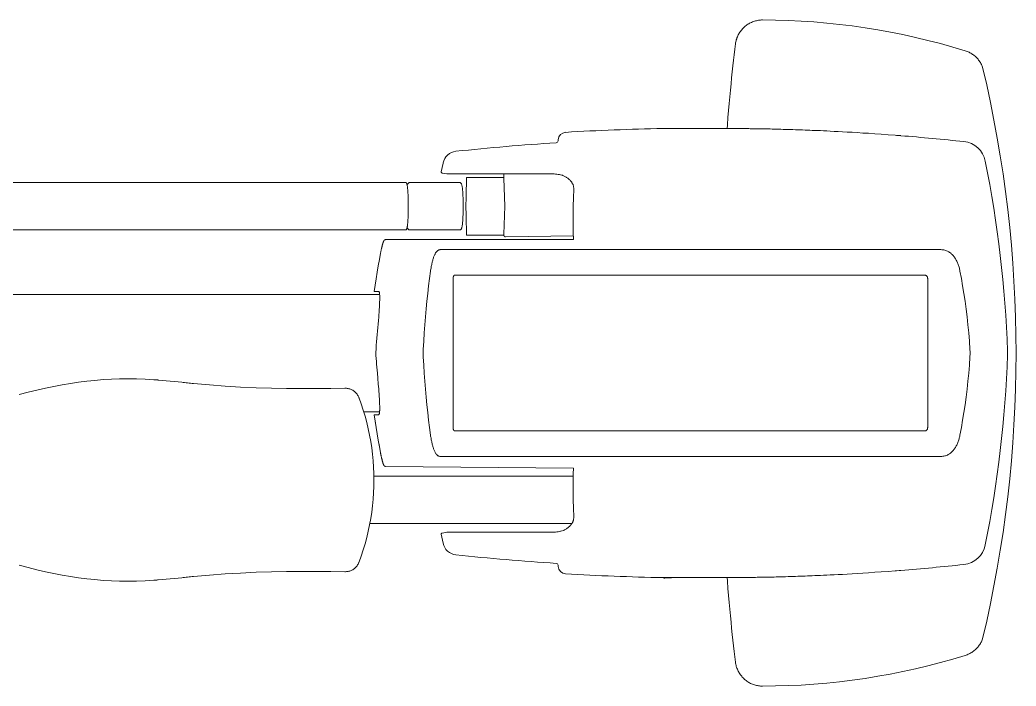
# Model space of a CAD drawing. Header units: centimetres. Extents: x 118932 to 154602, y -32682 to -23521.
# Drawn here: x 129258.1 to 129359.9, y -28327.3 to -28259.2 of the extents above; entities that cross this region are included whole.
import ezdxf

# ---------------------------------------------------------------- set-up
doc = ezdxf.new("R2010")
doc.units = ezdxf.units.CM
doc.header["$LTSCALE"] = 50
doc.header["$MEASUREMENT"] = 0
doc.layers.add('GEN_02_TF_Mobilya', color=7, linetype='Continuous', lineweight=5, true_color=0x745e3d)

# ---------------------------------------------------------------- blocks, each defined once
blk = doc.blocks.new('spor aletleri 6')
at = {"layer": 'GEN_02_TF_Mobilya'}
for p, q in [((-56.92, 22), (-56.93, 21.89)), ((-68.69, 19.62), (-68.87, 18.72)), ((-62.47, 12.25), (-62.47, 12.24)), ((-121.74, 6.2), (-75.17, 6.2)), ((-10.97, 0), (-10.97, 0.4)), ((-76.8, -5.8), (-75.17, -5.8)), ((-55.39, -12.38), (-75.76, -12.38)), ((-55.51, -17.21), (-76.17, -17.21)), ((-68.87, -18.31), (-68.69, -19.22)), ((-56.93, -21.49), (-56.92, -21.6))]:
    blk.add_line(p, q, dxfattribs=at)
at = {"layer": 'GEN_02_TF_Mobilya', "flags": 128}
for points in [[(-36.02, 34.24), (-36.13, 34.24), (-36.23, 34.23), (-36.34, 34.22), (-36.45, 34.21), (-36.55, 34.19), (-36.66, 34.17), (-36.76, 34.14), (-36.86, 34.11), (-36.96, 34.08), (-37.06, 34.04), (-37.16, 34), (-37.25, 33.96), (-37.35, 33.91), (-37.44, 33.86), (-37.53, 33.8), (-37.62, 33.74), (-37.7, 33.68), (-37.79, 33.62), (-37.87, 33.55), (-37.95, 33.47), (-38.02, 33.4), (-38.09, 33.32), (-38.16, 33.24), (-38.23, 33.16), (-38.29, 33.08), (-38.35, 32.99), (-38.41, 32.9), (-38.46, 32.81), (-38.51, 32.71), (-38.56, 32.62), (-38.6, 32.52), (-38.64, 32.42), (-38.67, 32.32), (-38.71, 32.22), (-38.73, 32.12), (-38.76, 32.01), (-38.78, 31.91), (-38.79, 31.8), (-38.86, 31.25), (-38.93, 30.69), (-38.99, 30.12), (-39.06, 29.54), (-39.12, 28.95), (-39.19, 28.34), (-39.25, 27.71), (-39.31, 27.06), (-39.38, 26.38), (-39.44, 25.69), (-39.5, 24.98), (-39.56, 24.26), (-39.62, 23.53), (-39.65, 23.15)], [(-13.53, 29.41), (-13.56, 29.51), (-13.61, 29.6), (-13.65, 29.7), (-13.7, 29.79), (-13.76, 29.89), (-13.81, 29.98), (-13.87, 30.06), (-13.94, 30.15), (-14, 30.23), (-14.07, 30.31), (-14.15, 30.39), (-14.22, 30.46), (-14.3, 30.53), (-14.38, 30.6), (-14.47, 30.67), (-14.55, 30.73), (-14.64, 30.79), (-14.73, 30.84), (-14.82, 30.9), (-14.92, 30.94), (-15.01, 30.99), (-15.11, 31.03), (-15.21, 31.07), (-15.31, 31.1)], [(-46.22, 23.15), (-44.67, 23.15), (-42.62, 23.15), (-40.31, 23.15), (-40.15, 23.15), (-39.99, 23.15), (-39.84, 23.15), (-39.68, 23.15), (-39.52, 23.15), (-39.37, 23.15), (-39.21, 23.15), (-39.05, 23.15), (-38.89, 23.15), (-38.74, 23.15), (-38.58, 23.15), (-38.42, 23.15), (-38.26, 23.14), (-38.1, 23.14), (-37.94, 23.14), (-37.77, 23.14), (-37.61, 23.14), (-37.44, 23.14), (-37.28, 23.13), (-37.11, 23.13), (-36.94, 23.13), (-36.76, 23.13), (-36.58, 23.12), (-36.4, 23.12), (-36.22, 23.12), (-36.04, 23.11), (-35.85, 23.11), (-35.65, 23.11), (-35.45, 23.1), (-35.25, 23.1), (-35.05, 23.09), (-34.84, 23.09), (-34.62, 23.08), (-34.39, 23.08), (-34.15, 23.07), (-33.91, 23.06), (-33.67, 23.06), (-33.42, 23.05), (-33.17, 23.04), (-32.92, 23.04), (-32.67, 23.03), (-32.42, 23.02), (-32.17, 23.01), (-31.93, 23), (-31.68, 22.99), (-31.43, 22.98), (-31.19, 22.97), (-30.94, 22.96), (-30.68, 22.95), (-30.4, 22.94), (-30.11, 22.93), (-29.8, 22.91), (-29.46, 22.9), (-29.1, 22.88), (-28.71, 22.86), (-28.29, 22.84), (-27.85, 22.82), (-27.37, 22.79), (-26.87, 22.76), (-26.34, 22.73), (-25.77, 22.69), (-25.18, 22.66), (-24.56, 22.61), (-23.9, 22.57), (-23.2, 22.52), (-22.47, 22.46), (-22.32, 22.45), (-22.16, 22.44), (-21.98, 22.42), (-21.9, 22.42)], [(-68.79, 18.6), (-68.3, 18.5), (-68.29, 18.5), (-68.28, 18.5), (-68.27, 18.5), (-68.27, 18.5), (-68.26, 18.5), (-57.43, 18.5), (-57.32, 18.5), (-57.18, 18.49), (-57.05, 18.48), (-56.92, 18.46), (-56.79, 18.44), (-56.67, 18.41), (-56.55, 18.38), (-56.49, 18.37), (-56.46, 18.35), (-56.39, 18.32), (-56.32, 18.29), (-56.25, 18.26), (-56.18, 18.22), (-56.12, 18.18), (-56.06, 18.15), (-56, 18.11), (-55.94, 18.07), (-55.89, 18.03), (-55.83, 17.98), (-55.78, 17.94), (-55.74, 17.9), (-55.69, 17.85), (-55.65, 17.81), (-55.61, 17.76), (-55.57, 17.71), (-55.54, 17.66), (-55.51, 17.61), (-55.48, 17.56), (-55.45, 17.51), (-55.42, 17.46), (-55.4, 17.41), (-55.39, 17.35), (-55.37, 17.3), (-55.36, 17.25), (-55.35, 17.2), (-55.34, 17.15), (-55.33, 17.09), (-55.33, 17.04), (-55.33, 16.99), (-55.33, 16.96), (-55.37, 16.08), (-55.39, 15.2), (-55.4, 14.32), (-55.4, 13.44), (-55.38, 12.57), (-55.35, 11.79), (-74.57, 11.79), (-74.58, 11.79), (-74.6, 11.78), (-74.62, 11.78), (-74.63, 11.77), (-74.64, 11.77), (-74.66, 11.76), (-74.67, 11.75), (-74.68, 11.74), (-74.69, 11.74), (-74.7, 11.73), (-74.71, 11.72), (-74.71, 11.71), (-74.72, 11.7), (-74.73, 11.69), (-74.73, 11.68), (-74.74, 11.67), (-74.74, 11.66), (-74.75, 11.65), (-74.76, 11.64), (-74.76, 11.63), (-74.77, 11.62), (-74.77, 11.61), (-74.78, 11.59), (-74.79, 11.58), (-74.79, 11.56), (-74.8, 11.55), (-74.8, 11.53), (-74.81, 11.51), (-74.82, 11.49), (-74.82, 11.47), (-74.83, 11.45), (-74.84, 11.43), (-74.85, 11.4), (-74.85, 11.38), (-74.86, 11.35), (-74.87, 11.32), (-74.88, 11.29), (-74.89, 11.26), (-74.9, 11.23), (-74.9, 11.2), (-74.91, 11.17), (-74.92, 11.13), (-74.93, 11.09), (-74.94, 11.05), (-74.95, 11.01), (-74.96, 10.97), (-74.97, 10.93), (-74.98, 10.88), (-74.99, 10.84), (-75, 10.79), (-75.01, 10.74), (-75.02, 10.68), (-75.04, 10.63), (-75.05, 10.57), (-75.06, 10.51), (-75.07, 10.45), (-75.08, 10.41), (-75.08, 10.41), (-75.19, 9.77), (-75.31, 9.11), (-75.42, 8.46), (-75.52, 7.8), (-75.63, 7.14), (-75.72, 6.5), (-75.27, 6.5), (-75.26, 6.5), (-75.25, 6.49), (-75.24, 6.48), (-75.23, 6.46), (-75.22, 6.44), (-75.21, 6.42), (-75.2, 6.39), (-75.19, 6.36), (-75.18, 6.32), (-75.18, 6.28), (-75.17, 6.23), (-75.17, 6.18), (-75.16, 6.13), (-75.16, 6.07), (-75.16, 6.01), (-75.16, 5.94), (-75.16, 5.87), (-75.16, 5.8), (-75.16, 5.73), (-75.16, 5.65), (-75.16, 5.57), (-75.17, 5.48), (-75.17, 5.39), (-75.17, 5.3), (-75.18, 5.2), (-75.18, 5.11), (-75.19, 5.01), (-75.19, 4.91), (-75.2, 4.81), (-75.21, 4.71), (-75.21, 4.61), (-75.22, 4.5), (-75.23, 4.4), (-75.23, 4.3), (-75.24, 4.19), (-75.25, 4.08), (-75.26, 3.98), (-75.27, 3.87), (-75.3, 3.52), (-75.32, 3.16), (-75.35, 2.8), (-75.38, 2.45), (-75.41, 2.09), (-75.45, 1.72), (-75.48, 1.36), (-75.51, 1), (-75.54, 0.63), (-75.57, 0.27), (-75.57, 0.14), (-75.56, -0.05), (-75.53, -0.35), (-75.5, -0.65), (-75.48, -0.94), (-75.45, -1.24), (-75.43, -1.54), (-75.4, -1.85), (-75.39, -2.02), (-75.37, -2.19), (-75.36, -2.37), (-75.34, -2.57), (-75.32, -2.77), (-75.31, -2.99), (-75.29, -3.22), (-75.27, -3.47), (-75.26, -3.57), (-75.25, -3.68), (-75.24, -3.79), (-75.23, -3.89), (-75.23, -4), (-75.22, -4.1), (-75.21, -4.21), (-75.21, -4.31), (-75.2, -4.41), (-75.19, -4.51), (-75.19, -4.61), (-75.18, -4.7), (-75.18, -4.8), (-75.17, -4.9), (-75.17, -4.99), (-75.17, -5.08), (-75.16, -5.17), (-75.16, -5.25), (-75.16, -5.33), (-75.16, -5.4), (-75.16, -5.47), (-75.16, -5.54), (-75.16, -5.61), (-75.16, -5.67), (-75.17, -5.72), (-75.17, -5.78), (-75.17, -5.83), (-75.18, -5.88), (-75.18, -5.92), (-75.19, -5.95), (-75.2, -5.99), (-75.21, -6.02), (-75.22, -6.04), (-75.23, -6.06), (-75.24, -6.08), (-75.25, -6.09), (-75.26, -6.1), (-75.27, -6.1), (-75.72, -6.1)], [(-62.48, 18.5), (-62.48, 18.15), (-62.48, 18.05), (-62.38, 15.2), (-62.48, 12.35), (-62.48, 12.25)], [(-121.12, 17.62), (-72.46, 17.62), (-72.45, 17.61), (-72.45, 17.61), (-72.44, 17.6), (-72.43, 17.58), (-72.42, 17.56), (-72.41, 17.54), (-72.4, 17.52), (-72.39, 17.48), (-72.38, 17.45), (-72.37, 17.41), (-72.37, 17.37), (-72.36, 17.32), (-72.35, 17.28), (-72.34, 17.22), (-72.33, 17.17), (-72.33, 17.11), (-72.32, 17.04), (-72.31, 16.98), (-72.3, 16.91), (-72.3, 16.84), (-72.29, 16.76), (-72.29, 16.68), (-72.28, 16.6), (-72.28, 16.52), (-72.27, 16.44), (-72.27, 16.35), (-72.26, 16.26), (-72.26, 16.17), (-72.25, 16.08), (-72.25, 15.98), (-72.25, 15.89), (-72.25, 15.79), (-72.24, 15.7), (-72.24, 15.6), (-72.24, 15.5), (-72.24, 15.4), (-72.24, 15.3), (-72.24, 15.2), (-72.24, 15.1), (-72.24, 15), (-72.24, 14.9), (-72.24, 14.8), (-72.24, 14.71), (-72.25, 14.61), (-72.25, 14.51), (-72.25, 14.42), (-72.25, 14.32), (-72.26, 14.23), (-72.26, 14.14), (-72.27, 14.05), (-72.27, 13.96), (-72.28, 13.88), (-72.28, 13.8), (-72.29, 13.72), (-72.29, 13.64), (-72.3, 13.57), (-72.3, 13.49), (-72.31, 13.42), (-72.32, 13.36), (-72.33, 13.3), (-72.33, 13.24), (-72.34, 13.18), (-72.35, 13.13), (-72.36, 13.08), (-72.37, 13.03), (-72.37, 12.99), (-72.38, 12.95), (-72.39, 12.92), (-72.4, 12.89), (-72.41, 12.86), (-72.42, 12.84), (-72.43, 12.82), (-72.44, 12.8), (-72.45, 12.79), (-72.45, 12.79), (-72.46, 12.79), (-120.7, 12.79)], [(-72.37, 12.99), (-72.19, 12.8), (-72.18, 12.79), (-72.16, 12.79), (-66.94, 12.79), (-66.92, 12.79), (-66.92, 12.8), (-66.82, 12.9), (-66.8, 12.91), (-66.79, 12.95), (-66.77, 13), (-66.76, 13.06), (-66.74, 13.14), (-66.73, 13.23), (-66.71, 13.33), (-66.7, 13.44), (-66.69, 13.56), (-66.67, 13.7), (-66.66, 13.84), (-66.65, 13.99), (-66.65, 14.15), (-66.64, 14.31), (-66.63, 14.49), (-66.63, 14.66), (-66.63, 14.84), (-66.62, 15.02), (-66.62, 15.2), (-66.62, 15.38), (-66.63, 15.56), (-66.63, 15.74), (-66.63, 15.92), (-66.64, 16.09), (-66.65, 16.25), (-66.65, 16.41), (-66.66, 16.56), (-66.67, 16.7), (-66.69, 16.84), (-66.7, 16.96), (-66.71, 17.07), (-66.73, 17.17), (-66.74, 17.26), (-66.76, 17.34), (-66.77, 17.4), (-66.79, 17.45), (-66.8, 17.49), (-66.82, 17.51), (-66.92, 17.61), (-66.92, 17.61), (-66.94, 17.62), (-72.16, 17.62), (-72.18, 17.61), (-72.19, 17.61), (-72.37, 17.42)], [(-62.48, 18.15), (-66.28, 18.15), (-66.28, 18.05), (-66.34, 16.3), (-66.34, 16.25), (-66.33, 16.18), (-66.32, 16.11), (-66.35, 15.2), (-66.32, 14.29), (-66.33, 14.22), (-66.34, 14.15), (-66.34, 14.11), (-66.28, 12.35), (-66.28, 12.25), (-62.47, 12.25)], [(-62.47, 12.24), (-62.47, 12.24), (-62.47, 12.23), (-62.47, 12.22), (-62.47, 12.22), (-62.46, 12.21), (-62.46, 12.2), (-62.46, 12.19), (-62.45, 12.18), (-62.45, 12.17), (-62.45, 12.17), (-62.44, 12.16), (-62.44, 12.15), (-62.43, 12.14), (-62.43, 12.14), (-62.42, 12.13), (-62.42, 12.13), (-62.41, 12.12), (-62.4, 12.11), (-62.4, 12.11), (-62.39, 12.1), (-62.38, 12.1), (-62.38, 12.09), (-62.37, 12.09), (-62.36, 12.09), (-62.36, 12.08), (-62.35, 12.08), (-62.34, 12.08), (-62.34, 12.08), (-62.33, 12.07), (-62.32, 12.07), (-62.32, 12.07), (-62.31, 12.07), (-62.31, 12.07), (-62.3, 12.07), (-55.37, 12.19)], [(-68.97, -10.37), (-69.02, -10.36), (-69.07, -10.35), (-69.12, -10.34), (-69.17, -10.32), (-69.21, -10.29), (-69.25, -10.26), (-69.3, -10.22), (-69.34, -10.18), (-69.37, -10.13), (-69.41, -10.09), (-69.45, -10.03), (-69.48, -9.98), (-69.51, -9.92), (-69.54, -9.86), (-69.57, -9.8), (-69.6, -9.73), (-69.63, -9.66), (-69.65, -9.59), (-69.68, -9.51), (-69.7, -9.44), (-69.73, -9.36), (-69.75, -9.28), (-69.77, -9.2), (-69.79, -9.12), (-69.81, -9.03), (-69.83, -8.94), (-69.85, -8.85), (-69.87, -8.76), (-69.89, -8.67), (-69.91, -8.57), (-69.92, -8.47), (-69.94, -8.38), (-69.96, -8.28), (-69.97, -8.18), (-70.07, -7.42), (-70.17, -6.66), (-70.26, -5.88), (-70.34, -5.1), (-70.42, -4.3), (-70.49, -3.5), (-70.56, -2.69), (-70.61, -1.86), (-70.66, -1.03), (-70.71, -0.18), (-70.71, -0.08), (-70.71, 0.01), (-70.72, 0.11), (-70.72, 0.2), (-70.72, 0.3), (-70.71, 0.39), (-70.71, 0.49), (-70.71, 0.58), (-70.66, 1.43), (-70.61, 2.26), (-70.56, 3.09), (-70.49, 3.9), (-70.42, 4.71), (-70.34, 5.5), (-70.26, 6.28), (-70.17, 7.06), (-70.07, 7.82), (-69.97, 8.58), (-69.96, 8.68), (-69.94, 8.78), (-69.92, 8.88), (-69.91, 8.97), (-69.89, 9.07), (-69.87, 9.16), (-69.85, 9.25), (-69.83, 9.34), (-69.81, 9.43), (-69.79, 9.52), (-69.77, 9.6), (-69.75, 9.68), (-69.73, 9.76), (-69.7, 9.84), (-69.68, 9.92), (-69.65, 9.99), (-69.63, 10.06), (-69.6, 10.13), (-69.57, 10.2), (-69.54, 10.26), (-69.51, 10.32), (-69.48, 10.38), (-69.45, 10.44), (-69.41, 10.49), (-69.37, 10.54), (-69.34, 10.58), (-69.3, 10.62), (-69.25, 10.66), (-69.21, 10.69), (-69.16, 10.72), (-69.12, 10.74), (-69.07, 10.75), (-69.02, 10.76), (-68.97, 10.77), (-17.8, 10.77), (-17.7, 10.76), (-17.6, 10.75), (-17.5, 10.74), (-17.4, 10.72), (-17.31, 10.69), (-17.22, 10.66), (-17.13, 10.62), (-17.05, 10.58), (-16.97, 10.54), (-16.9, 10.49), (-16.83, 10.43), (-16.76, 10.38), (-16.7, 10.32), (-16.63, 10.26), (-16.57, 10.2), (-16.52, 10.13), (-16.46, 10.06), (-16.41, 9.99), (-16.36, 9.92), (-16.31, 9.84), (-16.27, 9.76), (-16.22, 9.68), (-16.18, 9.6), (-16.14, 9.52), (-16.1, 9.43), (-16.07, 9.34), (-16.03, 9.25), (-16, 9.16), (-15.97, 9.07), (-15.94, 8.97), (-15.91, 8.88), (-15.89, 8.78), (-15.87, 8.68), (-15.85, 8.58), (-15.7, 7.82), (-15.57, 7.06), (-15.44, 6.28), (-15.33, 5.5), (-15.22, 4.7), (-15.12, 3.9), (-15.03, 3.09), (-14.95, 2.26), (-14.88, 1.43), (-14.82, 0.58), (-14.82, 0.49), (-14.81, 0.39), (-14.81, 0.3), (-14.81, 0.2)], [(-68.97, -10.37), (-17.8, -10.37), (-17.7, -10.36), (-17.6, -10.35), (-17.5, -10.34), (-17.4, -10.32), (-17.31, -10.29), (-17.22, -10.26), (-17.13, -10.22), (-17.05, -10.18), (-16.98, -10.14), (-16.9, -10.09), (-16.83, -10.03), (-16.76, -9.98), (-16.7, -9.92), (-16.63, -9.86), (-16.57, -9.8), (-16.52, -9.73), (-16.46, -9.66), (-16.41, -9.59), (-16.36, -9.52), (-16.31, -9.44), (-16.27, -9.36), (-16.22, -9.28), (-16.18, -9.2), (-16.14, -9.12), (-16.1, -9.03), (-16.07, -8.94), (-16.03, -8.85), (-16, -8.76), (-15.97, -8.67), (-15.94, -8.57), (-15.92, -8.48), (-15.89, -8.38), (-15.87, -8.28), (-15.85, -8.18), (-15.7, -7.42), (-15.57, -6.66), (-15.44, -5.88), (-15.33, -5.1), (-15.22, -4.3), (-15.12, -3.5), (-15.03, -2.69), (-14.95, -1.86), (-14.88, -1.03), (-14.82, -0.18), (-14.82, -0.09), (-14.81, 0.01), (-14.81, 0.1), (-14.81, 0.2)], [(-97.8, -2.56), (-97.86, -2.55), (-97.95, -2.55), (-98.03, -2.54), (-98.12, -2.54), (-98.2, -2.53), (-98.27, -2.53), (-99.15, -2.47), (-100.04, -2.44), (-100.9, -2.42), (-101.76, -2.43), (-102.6, -2.46), (-103.44, -2.51), (-104.27, -2.59), (-105.1, -2.68), (-105.94, -2.79), (-106.77, -2.92), (-107.61, -3.06), (-108.47, -3.22), (-109.33, -3.4), (-110.21, -3.59), (-111.11, -3.81), (-112.03, -4.05)], [(-112.03, -21.49), (-111.11, -21.73), (-110.21, -21.95), (-109.33, -22.15), (-108.47, -22.33), (-107.62, -22.49), (-106.77, -22.63), (-105.94, -22.76), (-105.11, -22.87), (-104.27, -22.96), (-103.44, -23.03), (-102.6, -23.09), (-101.76, -23.12), (-100.9, -23.13), (-100.04, -23.11), (-99.15, -23.08), (-98.27, -23.02), (-98.2, -23.02), (-98.12, -23.01), (-98.03, -23.01), (-97.95, -23), (-97.87, -22.99), (-97.8, -22.99)], [(-97.8, -2.56), (-97.41, -2.59), (-97.01, -2.63), (-96.6, -2.66), (-96.19, -2.7), (-95.78, -2.75), (-95.39, -2.79), (-95.26, -2.8), (-95.11, -2.82), (-94.95, -2.83), (-94.8, -2.85), (-94.65, -2.87), (-94.49, -2.88), (-94.33, -2.9), (-94.19, -2.91), (-92.58, -3.05), (-90.97, -3.17), (-89.38, -3.27), (-87.8, -3.34), (-86.24, -3.39), (-84.7, -3.43), (-83.17, -3.44), (-81.66, -3.44), (-80.17, -3.43), (-78.72, -3.4), (-78.65, -3.4), (-78.56, -3.4), (-78.48, -3.41), (-78.39, -3.43), (-78.31, -3.45), (-78.23, -3.47), (-78.15, -3.5), (-78.07, -3.53), (-78, -3.57), (-77.92, -3.61), (-77.85, -3.66), (-77.78, -3.71), (-77.71, -3.76), (-77.65, -3.82), (-77.59, -3.88), (-77.54, -3.94), (-77.48, -4.01), (-77.43, -4.08), (-77.42, -4.09), (-77.42, -4.09), (-77.41, -4.13), (-77.37, -4.18), (-77.34, -4.24), (-77.31, -4.3), (-77.29, -4.36), (-77.27, -4.4), (-77.06, -5), (-76.85, -5.63), (-76.66, -6.26), (-76.49, -6.9), (-76.33, -7.54), (-76.2, -8.18), (-76.08, -8.83), (-75.98, -9.49), (-75.9, -10.14), (-75.83, -10.8), (-75.79, -11.46), (-75.76, -12.12), (-75.75, -12.78), (-75.76, -13.43), (-75.79, -14.09), (-75.83, -14.75), (-75.9, -15.41), (-75.98, -16.06), (-76.08, -16.72), (-76.2, -17.37), (-76.33, -18.01), (-76.49, -18.65), (-76.66, -19.29), (-76.85, -19.92), (-77.06, -20.55), (-77.27, -21.15)], [(-75.08, -10.01), (-75.19, -9.37), (-75.31, -8.71), (-75.42, -8.05), (-75.52, -7.4), (-75.63, -6.74), (-75.72, -6.1), (-75.62, -6.75), (-75.52, -7.4), (-75.42, -8.05), (-75.31, -8.7), (-75.19, -9.35), (-75.08, -10.01), (-75.08, -10), (-75.07, -10.05), (-75.06, -10.11), (-75.05, -10.17), (-75.04, -10.23), (-75.02, -10.28), (-75.01, -10.33), (-75, -10.38), (-74.99, -10.43), (-74.98, -10.48), (-74.97, -10.53), (-74.96, -10.57), (-74.95, -10.61), (-74.94, -10.65), (-74.93, -10.69), (-74.92, -10.73), (-74.91, -10.76), (-74.9, -10.8), (-74.9, -10.83), (-74.89, -10.86), (-74.88, -10.89), (-74.87, -10.92), (-74.86, -10.95), (-74.85, -10.97), (-74.85, -11), (-74.84, -11.02), (-74.83, -11.05), (-74.83, -11.07), (-74.82, -11.09), (-74.81, -11.11), (-74.8, -11.13), (-74.8, -11.14), (-74.79, -11.16), (-74.79, -11.17), (-74.78, -11.19), (-74.77, -11.2), (-74.77, -11.22), (-74.76, -11.23), (-74.76, -11.24), (-74.75, -11.25), (-74.74, -11.26), (-74.74, -11.27), (-74.73, -11.28), (-74.73, -11.29), (-74.72, -11.3), (-74.71, -11.31), (-74.71, -11.32), (-74.7, -11.33), (-74.69, -11.33), (-74.68, -11.34), (-74.67, -11.35), (-74.66, -11.36), (-74.64, -11.37), (-74.63, -11.37), (-74.62, -11.38), (-74.6, -11.38), (-74.58, -11.38), (-74.57, -11.38)], [(-74.57, -11.38), (-55.36, -11.55), (-55.38, -12.16), (-55.4, -13.03), (-55.4, -13.91), (-55.39, -14.79), (-55.37, -15.67), (-55.33, -16.55), (-55.33, -16.59), (-55.33, -16.64), (-55.33, -16.68), (-55.34, -16.73), (-55.34, -16.78), (-55.35, -16.83), (-55.36, -16.88), (-55.38, -16.93), (-55.39, -16.97), (-55.41, -17.02), (-55.43, -17.07), (-55.46, -17.12), (-55.48, -17.17), (-55.51, -17.22), (-55.54, -17.26), (-55.57, -17.31), (-55.61, -17.35), (-55.65, -17.4), (-55.68, -17.44), (-55.73, -17.48), (-55.77, -17.53), (-55.82, -17.57), (-55.86, -17.61), (-55.91, -17.65), (-55.97, -17.68), (-56.02, -17.72), (-56.08, -17.76), (-56.14, -17.79), (-56.2, -17.83), (-56.26, -17.86), (-56.32, -17.89), (-56.39, -17.92), (-56.46, -17.95)], [(-68.26, -18.1), (-68.27, -18.1), (-68.28, -18.1), (-68.28, -18.1), (-68.29, -18.1), (-68.3, -18.1), (-68.79, -18.2)], [(-56.65, -18.01), (-56.52, -17.97), (-56.5, -17.96), (-56.55, -17.98), (-56.67, -18.01), (-56.79, -18.04), (-56.92, -18.06), (-57.05, -18.08), (-57.18, -18.09), (-57.32, -18.1), (-57.43, -18.1), (-68.26, -18.1)], [(-97.8, -22.99), (-97.41, -22.96), (-97.01, -22.92), (-96.6, -22.88), (-96.19, -22.84), (-95.78, -22.8), (-95.39, -22.76), (-95.26, -22.75), (-95.11, -22.73), (-94.96, -22.71), (-94.8, -22.7), (-94.65, -22.68), (-94.49, -22.67), (-94.33, -22.65), (-94.19, -22.64), (-92.58, -22.5), (-90.97, -22.38), (-89.38, -22.28), (-87.8, -22.21), (-86.24, -22.16), (-84.7, -22.12), (-83.17, -22.11), (-81.66, -22.11), (-80.17, -22.12), (-78.72, -22.15), (-78.65, -22.15), (-78.56, -22.14), (-78.48, -22.13), (-78.4, -22.12), (-78.31, -22.1), (-78.23, -22.08), (-78.15, -22.05), (-78.07, -22.02), (-78, -21.98), (-77.92, -21.94), (-77.85, -21.89), (-77.78, -21.84), (-77.72, -21.79), (-77.65, -21.73), (-77.59, -21.67), (-77.54, -21.61), (-77.48, -21.54), (-77.44, -21.47), (-77.43, -21.45), (-77.4, -21.41), (-77.36, -21.33), (-77.32, -21.26), (-77.29, -21.18)], [(-77.43, -21.45), (-77.41, -21.42), (-77.37, -21.37), (-77.34, -21.31), (-77.31, -21.25), (-77.29, -21.19)], [(-44.67, -22.75), (-42.62, -22.75), (-40.15, -22.75), (-39.99, -22.75), (-39.84, -22.75), (-39.68, -22.75), (-39.52, -22.75), (-39.37, -22.75), (-39.21, -22.75), (-39.05, -22.75), (-38.89, -22.75), (-38.74, -22.75), (-38.58, -22.75), (-38.42, -22.75), (-38.26, -22.74), (-38.1, -22.74), (-37.94, -22.74), (-37.77, -22.74), (-37.61, -22.74), (-37.44, -22.73), (-37.28, -22.73), (-37.11, -22.73), (-36.94, -22.73), (-36.76, -22.73), (-36.58, -22.72), (-36.41, -22.72), (-36.22, -22.72), (-36.04, -22.71), (-35.85, -22.71), (-35.65, -22.71), (-35.46, -22.7), (-35.25, -22.7), (-35.05, -22.69), (-34.84, -22.69), (-34.62, -22.68), (-34.39, -22.68), (-34.16, -22.67), (-33.91, -22.66), (-33.67, -22.66), (-33.42, -22.65), (-33.17, -22.64), (-32.92, -22.63), (-32.67, -22.63), (-32.42, -22.62), (-32.18, -22.61), (-31.93, -22.6), (-31.68, -22.59), (-31.43, -22.58), (-31.19, -22.57), (-30.94, -22.56), (-30.68, -22.55), (-30.4, -22.54), (-30.11, -22.53), (-29.8, -22.51), (-29.46, -22.5), (-29.1, -22.48), (-28.71, -22.46), (-28.29, -22.44), (-27.85, -22.42), (-27.38, -22.39), (-26.87, -22.36), (-26.34, -22.33), (-25.77, -22.29), (-25.18, -22.26), (-24.56, -22.21), (-23.9, -22.17), (-23.2, -22.12), (-22.47, -22.06), (-22.32, -22.05), (-22.07, -22.03), (-21.9, -22.02)], [(-46.22, -22.75), (-44.67, -22.75), (-46.03, -22.81)], [(-39.65, -22.75), (-39.62, -23.13), (-39.56, -23.86), (-39.5, -24.58), (-39.44, -25.29), (-39.38, -25.98), (-39.31, -26.65), (-39.25, -27.3), (-39.19, -27.93), (-39.12, -28.55), (-39.06, -29.14), (-38.99, -29.72), (-38.93, -30.29), (-38.86, -30.85), (-38.79, -31.4), (-38.78, -31.51), (-38.76, -31.61), (-38.73, -31.72), (-38.71, -31.82), (-38.68, -31.92), (-38.64, -32.02), (-38.6, -32.12), (-38.56, -32.22), (-38.51, -32.31), (-38.46, -32.41), (-38.41, -32.5), (-38.35, -32.59), (-38.29, -32.68), (-38.23, -32.76), (-38.16, -32.84), (-38.1, -32.92), (-38.02, -33), (-37.95, -33.07), (-37.87, -33.15), (-37.79, -33.21), (-37.7, -33.28), (-37.62, -33.34), (-37.53, -33.4), (-37.44, -33.46), (-37.35, -33.51), (-37.25, -33.56), (-37.16, -33.6), (-37.06, -33.64), (-36.96, -33.68), (-36.86, -33.71), (-36.76, -33.74), (-36.66, -33.77), (-36.55, -33.79), (-36.45, -33.81), (-36.34, -33.82), (-36.24, -33.83), (-36.13, -33.84), (-36.02, -33.84)], [(-15.31, -30.7), (-15.21, -30.67), (-15.11, -30.63), (-15.02, -30.59), (-14.92, -30.54), (-14.82, -30.5), (-14.73, -30.44), (-14.64, -30.39), (-14.55, -30.33), (-14.47, -30.27), (-14.38, -30.2), (-14.3, -30.13), (-14.22, -30.06), (-14.15, -29.99), (-14.07, -29.91), (-14, -29.83), (-13.94, -29.75), (-13.87, -29.66), (-13.81, -29.58), (-13.76, -29.49), (-13.7, -29.39), (-13.65, -29.3), (-13.61, -29.2), (-13.56, -29.11), (-13.53, -29.01)]]:
    blk.add_lwpolyline(points, dxfattribs=at)
blk.add_lwpolyline([(-67.66, -7.4), (-67.66, -7.42), (-67.66, -7.44), (-67.65, -7.46), (-67.65, -7.48), (-67.65, -7.5), (-67.65, -7.52), (-67.65, -7.54), (-67.64, -7.56), (-67.64, -7.58), (-67.63, -7.6), (-67.63, -7.62), (-67.62, -7.63), (-67.61, -7.65), (-67.61, -7.67), (-67.6, -7.68), (-67.59, -7.7), (-67.58, -7.71), (-67.57, -7.72), (-67.56, -7.73), (-67.55, -7.74), (-67.54, -7.75), (-67.53, -7.76), (-67.51, -7.76), (-67.5, -7.76), (-19.44, -7.76), (-19.41, -7.76), (-19.39, -7.76), (-19.37, -7.75), (-19.35, -7.74), (-19.33, -7.74), (-19.31, -7.72), (-19.29, -7.71), (-19.27, -7.7), (-19.25, -7.68), (-19.24, -7.67), (-19.22, -7.65), (-19.21, -7.63), (-19.2, -7.62), (-19.19, -7.6), (-19.18, -7.58), (-19.17, -7.56), (-19.17, -7.54), (-19.16, -7.52), (-19.15, -7.5), (-19.15, -7.48), (-19.15, -7.46), (-19.15, -7.44), (-19.14, -7.42), (-19.14, -7.4), (-19.14, 7.8), (-19.14, 7.82), (-19.15, 7.84), (-19.15, 7.86), (-19.15, 7.88), (-19.15, 7.9), (-19.16, 7.92), (-19.17, 7.94), (-19.17, 7.96), (-19.18, 7.98), (-19.19, 8), (-19.2, 8.02), (-19.21, 8.04), (-19.22, 8.05), (-19.24, 8.07), (-19.25, 8.08), (-19.27, 8.1), (-19.29, 8.11), (-19.31, 8.13), (-19.33, 8.14), (-19.35, 8.14), (-19.37, 8.15), (-19.39, 8.16), (-19.41, 8.16), (-19.44, 8.16), (-67.5, 8.16), (-67.51, 8.16), (-67.53, 8.16), (-67.54, 8.15), (-67.55, 8.14), (-67.56, 8.14), (-67.57, 8.13), (-67.58, 8.11), (-67.59, 8.1), (-67.6, 8.09), (-67.61, 8.07), (-67.61, 8.05), (-67.62, 8.04), (-67.63, 8.02), (-67.63, 8), (-67.64, 7.98), (-67.64, 7.96), (-67.64, 7.94), (-67.65, 7.92), (-67.65, 7.9), (-67.65, 7.88), (-67.65, 7.86), (-67.66, 7.84), (-67.66, 7.82), (-67.66, 7.8)], close=True, dxfattribs=at)
at = {"layer": 'GEN_02_TF_Mobilya'}
for centre, radius, start, end in [((-36.05, -35.76), 70, 72.7693, 89.9785), ((-136.58, 0.2), 126.47, 346.6462, 13.3525), ((-56.12, 21.96), 0.8, 93.4442, 176.9993), ((-41.47, -221.55), 244.75, 91.1129, 93.4442), ((-41.47, -221.55), 244.75, 83.8974, 85.4141), ((-41.47, -221.55), 243.75, 93.6806, 96.1015), ((-57.13, 21.9), 0.2, 273.6806, 356.9993), ((-15.71, 19.33), 2.5, 11.3787, 83.8974), ((-67.22, 19.33), 1.5, 96.1015, 168.62), ((-131.49, -3.97), 120.6, 2.0778, 11.3787), ((-68.77, 18.7), 0.1, 169.064, 259.1119), ((-131.49, 4.38), 120.6, 348.62, 357.9209), ((-68.77, -18.29), 0.1, 100.8868, 190.9347), ((-67.22, -18.93), 1.5, 191.3787, 263.8972), ((-15.71, -18.93), 2.5, 276.1013, 348.62), ((-41.46, 221.95), 243.75, 263.8972, 266.318), ((-57.13, -21.5), 0.2, 2.9993, 86.318), ((-56.12, -21.56), 0.8, 182.9993, 266.5545), ((-41.46, 221.95), 244.75, 266.5545, 268.8858), ((-41.46, 221.95), 244.75, 274.5846, 276.1013), ((-46.03, -22.73), 0.08, 200.4917, 272.1993), ((-36.05, 36.16), 70, 270.0202, 287.2294)]:
    blk.add_arc(centre, radius, start, end, dxfattribs=at)
blk = doc.blocks.new('c blok level -1 tefriş')
blk.add_blockref('spor aletleri 6', (-216.63, 247.37, 0))

msp = doc.modelspace()

# ---------------------------------------------------------------- block references
msp.add_blockref('c blok level -1 tefriş', (129586.65, -28540.8, 0))

doc.saveas('drawing.dxf')
